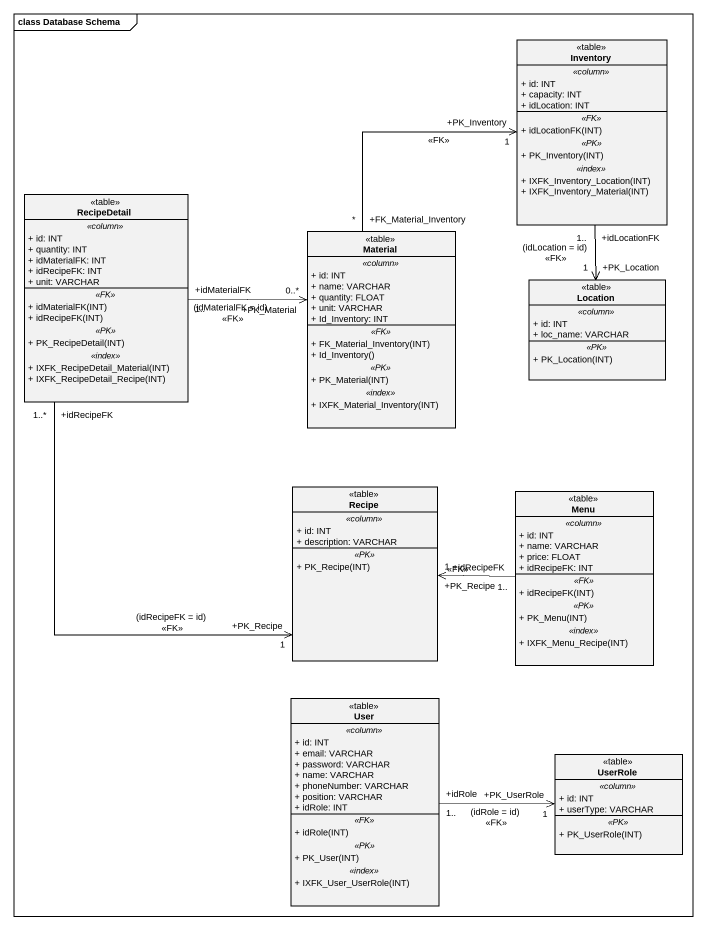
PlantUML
@startuml
mainframe class Database Schema
hide circle
hide empty members
skinparam classAttributeIconSize 0
class Inventory <<table>> {
  .. <<column>> ..
  + id: INT
  + capacity: INT
  + idLocation: INT
  .. <<FK>> ..
  + idLocationFK(INT)
  .. <<PK>> ..
  + PK_Inventory(INT)
  .. <<index>> ..
  + IXFK_Inventory_Location(INT)
  + IXFK_Inventory_Material(INT)
}
class RecipeDetail <<table>> {
  .. <<column>> ..
  + id: INT
  + quantity: INT
  + idMaterialFK: INT
  + idRecipeFK: INT
  + unit: VARCHAR
  .. <<FK>> ..
  + idMaterialFK(INT)
  + idRecipeFK(INT)
  .. <<PK>> ..
  + PK_RecipeDetail(INT)
  .. <<index>> ..
  + IXFK_RecipeDetail_Material(INT)
  + IXFK_RecipeDetail_Recipe(INT)
}
class Material <<table>> {
  .. <<column>> ..
  + id: INT
  + name: VARCHAR
  + quantity: FLOAT
  + unit: VARCHAR
  + Id_Inventory: INT
  .. <<FK>> ..
  + FK_Material_Inventory(INT)
  + Id_Inventory()
  .. <<PK>> ..
  + PK_Material(INT)
  .. <<index>> ..
  + IXFK_Material_Inventory(INT)
}
class Location <<table>> {
  .. <<column>> ..
  + id: INT
  + loc_name: VARCHAR
  .. <<PK>> ..
  + PK_Location(INT)
}
class Recipe <<table>> {
  .. <<column>> ..
  + id: INT
  + description: VARCHAR
  .. <<PK>> ..
  + PK_Recipe(INT)
}
class Menu <<table>> {
  .. <<column>> ..
  + id: INT
  + name: VARCHAR
  + price: FLOAT
  + idRecipeFK: INT
  .. <<FK>> ..
  + idRecipeFK(INT)
  .. <<PK>> ..
  + PK_Menu(INT)
  .. <<index>> ..
  + IXFK_Menu_Recipe(INT)
}
class User <<table>> {
  .. <<column>> ..
  + id: INT
  + email: VARCHAR
  + password: VARCHAR
  + name: VARCHAR
  + phoneNumber: VARCHAR
  + position: VARCHAR
  + idRole: INT
  .. <<FK>> ..
  + idRole(INT)
  .. <<PK>> ..
  + PK_User(INT)
  .. <<index>> ..
  + IXFK_User_UserRole(INT)
}
class UserRole <<table>> {
  .. <<column>> ..
  + id: INT
  + userType: VARCHAR
  .. <<PK>> ..
  + PK_UserRole(INT)
}
Inventory "+idLocationFK\n1.." --> "+PK_Location\n1" Location : (idLocation = id)\n<<FK>>
RecipeDetail "+idMaterialFK\n1.." -right-> "+PK_Material\n0..*" Material : (idMaterialFK = id)\n<<FK>>
RecipeDetail "+idRecipeFK\n1..*" --> "+PK_Recipe\n1" Recipe : (idRecipeFK = id)\n<<FK>>
Material "+FK_Material_Inventory\n*" -up-> "+PK_Inventory\n1" Inventory : <<FK>>
Menu "+idRecipeFK\n1.." -left-> "+PK_Recipe\n1" Recipe : <<FK>>
User "+idRole\n1.." -right-> "+PK_UserRole\n1" UserRole : (idRole = id)\n<<FK>>
@enduml
